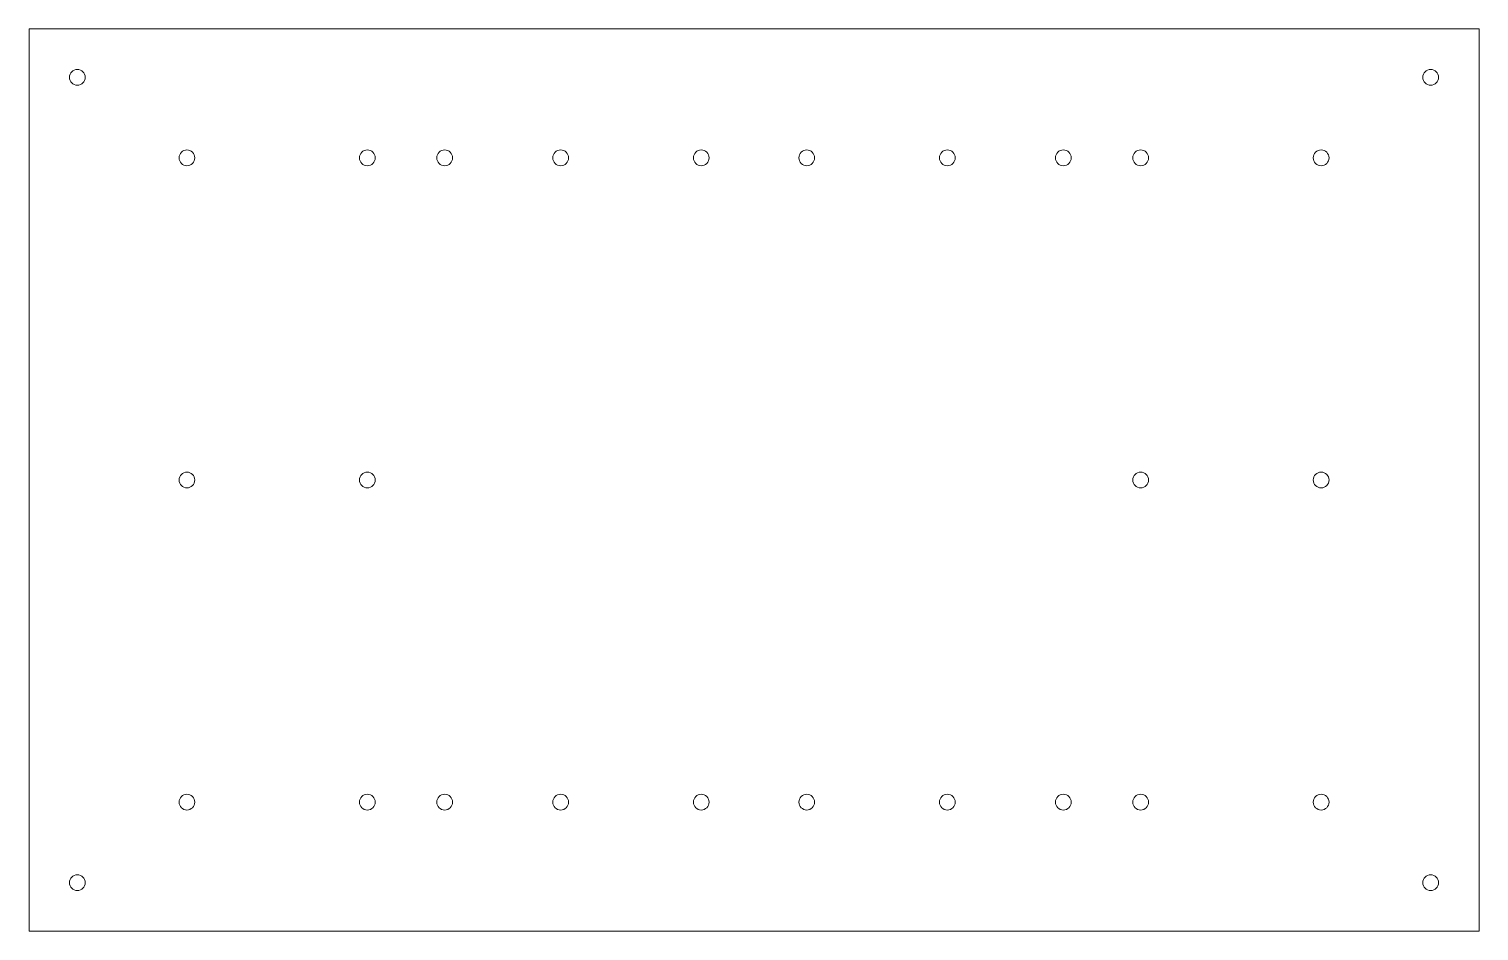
# Model space of a CAD drawing. Header units: millimetres. Extents: x 52 to 277, y 114 to 254.
import ezdxf

# ---------------------------------------------------------------- set-up
doc = ezdxf.new("R2010")
doc.units = ezdxf.units.MM
doc.layers.add('CONTINUOUS', color=7, linetype='Continuous', lineweight=0)

msp = doc.modelspace()

# ---------------------------------------------------------------- linework, layer by layer
at = {"layer": 'CONTINUOUS'}
for p, q in [((52.28, 254.01), (52.28, 114.01)), ((277.28, 254.01), (52.28, 254.01)), ((277.28, 114.01), (277.28, 254.01)), ((52.28, 114.01), (277.28, 114.01))]:
    msp.add_line(p, q, dxfattribs=at)
for centre in [(59.78, 246.51), (269.78, 246.51), (76.78, 234.01), (104.78, 234.01), (116.78, 234.01), (134.78, 234.01), (156.59, 234.01), (172.96, 234.01), (194.78, 234.01), (212.78, 234.01), (224.78, 234.01), (252.78, 234.01), (76.78, 184.01), (104.78, 184.01), (224.78, 184.01), (252.78, 184.01), (76.78, 134.01), (104.78, 134.01), (116.78, 134.01), (134.78, 134.01), (156.59, 134.01), (172.96, 134.01), (194.78, 134.01), (212.78, 134.01), (224.78, 134.01), (252.78, 134.01), (59.78, 121.51), (269.78, 121.51)]:
    msp.add_circle(centre, 1.22, dxfattribs=at)

doc.saveas('drawing.dxf')
